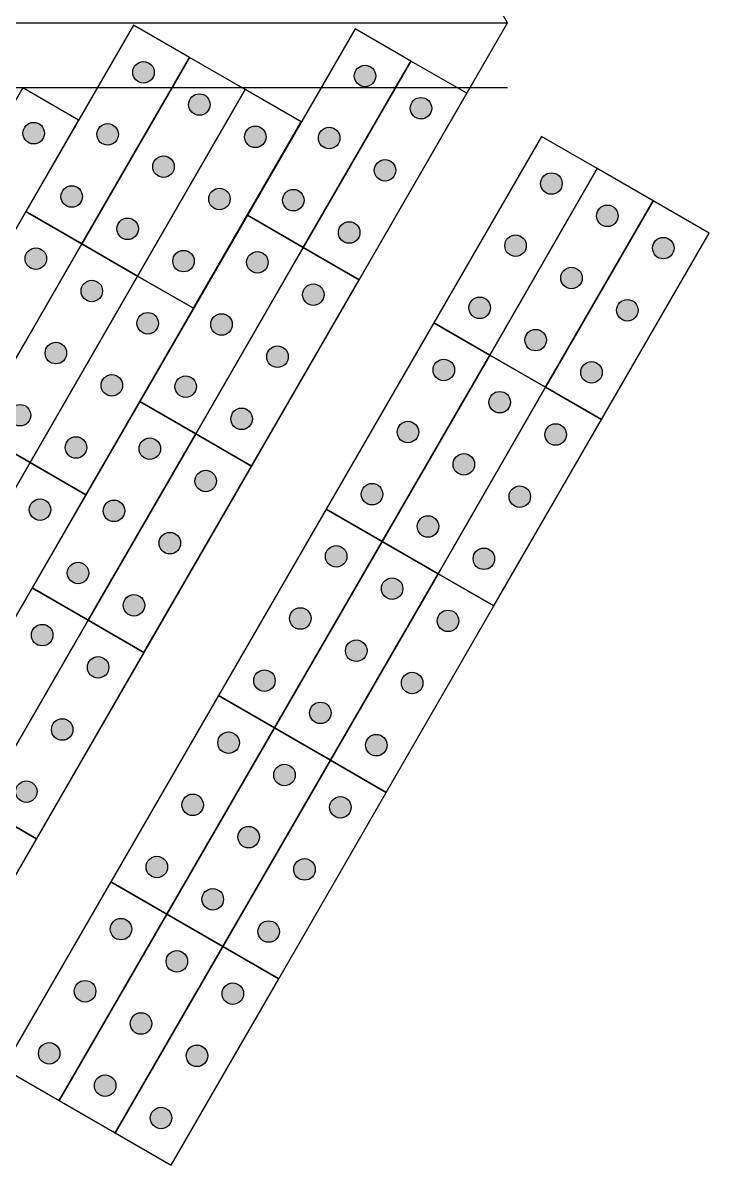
# Model space of a CAD drawing. Header units: millimetres. Extents: x 1388 to 8110, y -1425 to 5021.
# Drawn here: x 2892.9 to 3052.3, y -885.5 to -620.1 of the extents above; entities that cross this region are included whole.
import ezdxf

# ---------------------------------------------------------------- set-up
doc = ezdxf.new("R2010")
doc.units = ezdxf.units.MM

msp = doc.modelspace()

# ---------------------------------------------------------------- hatches: boundary and pattern name
at = {"true_color": 0xf1eb1f}
h = msp.add_hatch(color=2, dxfattribs=at)
h.dxf.hatch_style = 1
h.paths.add_polyline_path([(2923.432, -631.63, 1), (2918.432, -631.63, 1)])
h = msp.add_hatch(color=2, dxfattribs=at)
h.dxf.hatch_style = 1
h.paths.add_polyline_path([(2974.903, -632.479, 1), (2969.903, -632.479, 1)])
h = msp.add_hatch(color=2, dxfattribs=at)
h.dxf.hatch_style = 1
h.paths.add_polyline_path([(2936.423, -639.13, 1), (2931.423, -639.13, 1)])
h = msp.add_hatch(color=2, dxfattribs=at)
h.dxf.hatch_style = 1
h.paths.add_polyline_path([(2987.894, -639.979, 1), (2982.894, -639.979, 1)])
h = msp.add_hatch(color=2, dxfattribs=at)
h.dxf.hatch_style = 1
h.paths.add_polyline_path([(2897.942, -645.78, 1), (2892.942, -645.78, 1)])
h = msp.add_hatch(color=2, dxfattribs=at)
h.dxf.hatch_style = 1
h.paths.add_polyline_path([(2915.099, -646.064, 1), (2910.099, -646.064, 1)])
h = msp.add_hatch(color=2, dxfattribs=at)
h.dxf.hatch_style = 1
h.paths.add_polyline_path([(2949.413, -646.63, 1), (2944.413, -646.63, 1)])
h = msp.add_hatch(color=2, dxfattribs=at)
h.dxf.hatch_style = 1
h.paths.add_polyline_path([(2966.57, -646.913, 1), (2961.57, -646.913, 1)])
h = msp.add_hatch(color=2, dxfattribs=at)
h.dxf.hatch_style = 1
h.paths.add_polyline_path([(2928.089, -653.564, 1), (2923.089, -653.564, 1)])
h = msp.add_hatch(color=2, dxfattribs=at)
h.dxf.hatch_style = 1
h.paths.add_polyline_path([(2979.56, -654.413, 1), (2974.56, -654.413, 1)])
h = msp.add_hatch(color=2, dxfattribs=at)
h.dxf.hatch_style = 1
h.paths.add_polyline_path([(3018.205, -657.479, 1), (3013.205, -657.479, 1)])
h = msp.add_hatch(color=2, dxfattribs=at)
h.dxf.hatch_style = 1
h.paths.add_polyline_path([(2906.766, -660.497, 1), (2901.766, -660.497, 1)])
h = msp.add_hatch(color=2, dxfattribs=at)
h.dxf.hatch_style = 1
h.paths.add_polyline_path([(2941.08, -661.064, 1), (2936.08, -661.064, 1)])
h = msp.add_hatch(color=2, dxfattribs=at)
h.dxf.hatch_style = 1
h.paths.add_polyline_path([(2958.237, -661.347, 1), (2953.237, -661.347, 1)])
h = msp.add_hatch(color=2, dxfattribs=at)
h.dxf.hatch_style = 1
h.paths.add_polyline_path([(3031.195, -664.979, 1), (3026.195, -664.979, 1)])
h = msp.add_hatch(color=2, dxfattribs=at)
h.dxf.hatch_style = 1
h.paths.add_polyline_path([(2919.756, -667.997, 1), (2914.756, -667.997, 1)])
h = msp.add_hatch(color=2, dxfattribs=at)
h.dxf.hatch_style = 1
h.paths.add_polyline_path([(2971.227, -668.847, 1), (2966.227, -668.847, 1)])
h = msp.add_hatch(color=2, dxfattribs=at)
h.dxf.hatch_style = 1
h.paths.add_polyline_path([(3009.871, -671.913, 1), (3004.871, -671.913, 1)])
h = msp.add_hatch(color=2, dxfattribs=at)
h.dxf.hatch_style = 1
h.paths.add_polyline_path([(3044.185, -672.479, 1), (3039.185, -672.479, 1)])
h = msp.add_hatch(color=2, dxfattribs=at)
h.dxf.hatch_style = 1
h.paths.add_polyline_path([(2898.432, -674.931, 1), (2893.432, -674.931, 1)])
h = msp.add_hatch(color=2, dxfattribs=at)
h.dxf.hatch_style = 1
h.paths.add_polyline_path([(2932.746, -675.497, 1), (2927.746, -675.497, 1)])
h = msp.add_hatch(color=2, dxfattribs=at)
h.dxf.hatch_style = 1
h.paths.add_polyline_path([(2949.903, -675.78, 1), (2944.903, -675.78, 1)])
h = msp.add_hatch(color=2, dxfattribs=at)
h.dxf.hatch_style = 1
h.paths.add_polyline_path([(3022.862, -679.413, 1), (3017.862, -679.413, 1)])
h = msp.add_hatch(color=2, dxfattribs=at)
h.dxf.hatch_style = 1
h.paths.add_polyline_path([(2911.423, -682.431, 1), (2906.423, -682.431, 1)])
h = msp.add_hatch(color=2, dxfattribs=at)
h.dxf.hatch_style = 1
h.paths.add_polyline_path([(2962.894, -683.28, 1), (2957.894, -683.28, 1)])
h = msp.add_hatch(color=2, dxfattribs=at)
h.dxf.hatch_style = 1
h.paths.add_polyline_path([(3001.538, -686.347, 1), (2996.538, -686.347, 1)])
h = msp.add_hatch(color=2, dxfattribs=at)
h.dxf.hatch_style = 1
h.paths.add_polyline_path([(3035.852, -686.913, 1), (3030.852, -686.913, 1)])
h = msp.add_hatch(color=2, dxfattribs=at)
h.dxf.hatch_style = 1
h.paths.add_polyline_path([(2924.413, -689.931, 1), (2919.413, -689.931, 1)])
h = msp.add_hatch(color=2, dxfattribs=at)
h.dxf.hatch_style = 1
h.paths.add_polyline_path([(2941.57, -690.214, 1), (2936.57, -690.214, 1)])
h = msp.add_hatch(color=2, dxfattribs=at)
h.dxf.hatch_style = 1
h.paths.add_polyline_path([(3014.528, -693.847, 1), (3009.528, -693.847, 1)])
h = msp.add_hatch(color=2, dxfattribs=at)
h.dxf.hatch_style = 1
h.paths.add_polyline_path([(2903.089, -696.865, 1), (2898.089, -696.865, 1)])
h = msp.add_hatch(color=2, dxfattribs=at)
h.dxf.hatch_style = 1
h.paths.add_polyline_path([(2954.56, -697.714, 1), (2949.56, -697.714, 1)])
h = msp.add_hatch(color=2, dxfattribs=at)
h.dxf.hatch_style = 1
h.paths.add_polyline_path([(2993.205, -700.78, 1), (2988.205, -700.78, 1)])
h = msp.add_hatch(color=2, dxfattribs=at)
h.dxf.hatch_style = 1
h.paths.add_polyline_path([(3027.519, -701.347, 1), (3022.519, -701.347, 1)])
h = msp.add_hatch(color=2, dxfattribs=at)
h.dxf.hatch_style = 1
h.paths.add_polyline_path([(2916.08, -704.365, 1), (2911.08, -704.365, 1)])
h = msp.add_hatch(color=2, dxfattribs=at)
h.dxf.hatch_style = 1
h.paths.add_polyline_path([(2933.237, -704.648, 1), (2928.237, -704.648, 1)])
h = msp.add_hatch(color=2, dxfattribs=at)
h.dxf.hatch_style = 1
h.paths.add_polyline_path([(3006.195, -708.28, 1), (3001.195, -708.28, 1)])
h = msp.add_hatch(color=2, dxfattribs=at)
h.dxf.hatch_style = 1
h.paths.add_polyline_path([(2894.756, -711.299, 1), (2889.756, -711.299, 1)])
h = msp.add_hatch(color=2, dxfattribs=at)
h.dxf.hatch_style = 1
h.paths.add_polyline_path([(2946.227, -712.148, 1), (2941.227, -712.148, 1)])
h = msp.add_hatch(color=2, dxfattribs=at)
h.dxf.hatch_style = 1
h.paths.add_polyline_path([(2984.871, -715.214, 1), (2979.871, -715.214, 1)])
h = msp.add_hatch(color=2, dxfattribs=at)
h.dxf.hatch_style = 1
h.paths.add_polyline_path([(3019.185, -715.78, 1), (3014.185, -715.78, 1)])
h = msp.add_hatch(color=2, dxfattribs=at)
h.dxf.hatch_style = 1
h.paths.add_polyline_path([(2907.746, -718.799, 1), (2902.746, -718.799, 1)])
h = msp.add_hatch(color=2, dxfattribs=at)
h.dxf.hatch_style = 1
h.paths.add_polyline_path([(2924.903, -719.082, 1), (2919.903, -719.082, 1)])
h = msp.add_hatch(color=2, dxfattribs=at)
h.dxf.hatch_style = 1
h.paths.add_polyline_path([(2997.862, -722.714, 1), (2992.862, -722.714, 1)])
h = msp.add_hatch(color=2, dxfattribs=at)
h.dxf.hatch_style = 1
h.paths.add_polyline_path([(2937.894, -726.582, 1), (2932.894, -726.582, 1)])
h = msp.add_hatch(color=2, dxfattribs=at)
h.dxf.hatch_style = 1
h.paths.add_polyline_path([(2976.538, -729.648, 1), (2971.538, -729.648, 1)])
h = msp.add_hatch(color=2, dxfattribs=at)
h.dxf.hatch_style = 1
h.paths.add_polyline_path([(3010.852, -730.214, 1), (3005.852, -730.214, 1)])
h = msp.add_hatch(color=2, dxfattribs=at)
h.dxf.hatch_style = 1
h.paths.add_polyline_path([(2899.413, -733.232, 1), (2894.413, -733.232, 1)])
h = msp.add_hatch(color=2, dxfattribs=at)
h.dxf.hatch_style = 1
h.paths.add_polyline_path([(2916.57, -733.515, 1), (2911.57, -733.515, 1)])
h = msp.add_hatch(color=2, dxfattribs=at)
h.dxf.hatch_style = 1
h.paths.add_polyline_path([(2989.528, -737.148, 1), (2984.528, -737.148, 1)])
h = msp.add_hatch(color=2, dxfattribs=at)
h.dxf.hatch_style = 1
h.paths.add_polyline_path([(2929.56, -741.015, 1), (2924.56, -741.015, 1)])
h = msp.add_hatch(color=2, dxfattribs=at)
h.dxf.hatch_style = 1
h.paths.add_polyline_path([(2968.205, -744.082, 1), (2963.205, -744.082, 1)])
h = msp.add_hatch(color=2, dxfattribs=at)
h.dxf.hatch_style = 1
h.paths.add_polyline_path([(3002.519, -744.648, 1), (2997.519, -744.648, 1)])
h = msp.add_hatch(color=2, dxfattribs=at)
h.dxf.hatch_style = 1
h.paths.add_polyline_path([(2908.237, -747.949, 1), (2903.237, -747.949, 1)])
h = msp.add_hatch(color=2, dxfattribs=at)
h.dxf.hatch_style = 1
h.paths.add_polyline_path([(2981.195, -751.582, 1), (2976.195, -751.582, 1)])
h = msp.add_hatch(color=2, dxfattribs=at)
h.dxf.hatch_style = 1
h.paths.add_polyline_path([(2921.227, -755.449, 1), (2916.227, -755.449, 1)])
h = msp.add_hatch(color=2, dxfattribs=at)
h.dxf.hatch_style = 1
h.paths.add_polyline_path([(2959.871, -758.515, 1), (2954.871, -758.515, 1)])
h = msp.add_hatch(color=2, dxfattribs=at)
h.dxf.hatch_style = 1
h.paths.add_polyline_path([(2994.185, -759.082, 1), (2989.185, -759.082, 1)])
h = msp.add_hatch(color=2, dxfattribs=at)
h.dxf.hatch_style = 1
h.paths.add_polyline_path([(2899.903, -762.383, 1), (2894.903, -762.383, 1)])
h = msp.add_hatch(color=2, dxfattribs=at)
h.dxf.hatch_style = 1
h.paths.add_polyline_path([(2972.862, -766.015, 1), (2967.862, -766.015, 1)])
h = msp.add_hatch(color=2, dxfattribs=at)
h.dxf.hatch_style = 1
h.paths.add_polyline_path([(2912.894, -769.883, 1), (2907.894, -769.883, 1)])
h = msp.add_hatch(color=2, dxfattribs=at)
h.dxf.hatch_style = 1
h.paths.add_polyline_path([(2951.538, -772.949, 1), (2946.538, -772.949, 1)])
h = msp.add_hatch(color=2, dxfattribs=at)
h.dxf.hatch_style = 1
h.paths.add_polyline_path([(2985.852, -773.515, 1), (2980.852, -773.515, 1)])
h = msp.add_hatch(color=2, dxfattribs=at)
h.dxf.hatch_style = 1
h.paths.add_polyline_path([(2964.528, -780.449, 1), (2959.528, -780.449, 1)])
h = msp.add_hatch(color=2, dxfattribs=at)
h.dxf.hatch_style = 1
h.paths.add_polyline_path([(2904.56, -784.317, 1), (2899.56, -784.317, 1)])
h = msp.add_hatch(color=2, dxfattribs=at)
h.dxf.hatch_style = 1
h.paths.add_polyline_path([(2943.205, -787.383, 1), (2938.205, -787.383, 1)])
h = msp.add_hatch(color=2, dxfattribs=at)
h.dxf.hatch_style = 1
h.paths.add_polyline_path([(2977.519, -787.949, 1), (2972.519, -787.949, 1)])
h = msp.add_hatch(color=2, dxfattribs=at)
h.dxf.hatch_style = 1
h.paths.add_polyline_path([(2956.195, -794.883, 1), (2951.195, -794.883, 1)])
h = msp.add_hatch(color=2, dxfattribs=at)
h.dxf.hatch_style = 1
h.paths.add_polyline_path([(2896.227, -798.75, 1), (2891.227, -798.75, 1)])
h = msp.add_hatch(color=2, dxfattribs=at)
h.dxf.hatch_style = 1
h.paths.add_polyline_path([(2934.871, -801.817, 1), (2929.871, -801.817, 1)])
h = msp.add_hatch(color=2, dxfattribs=at)
h.dxf.hatch_style = 1
h.paths.add_polyline_path([(2969.185, -802.383, 1), (2964.185, -802.383, 1)])
h = msp.add_hatch(color=2, dxfattribs=at)
h.dxf.hatch_style = 1
h.paths.add_polyline_path([(2947.862, -809.317, 1), (2942.862, -809.317, 1)])
h = msp.add_hatch(color=2, dxfattribs=at)
h.dxf.hatch_style = 1
h.paths.add_polyline_path([(2926.538, -816.25, 1), (2921.538, -816.25, 1)])
h = msp.add_hatch(color=2, dxfattribs=at)
h.dxf.hatch_style = 1
h.paths.add_polyline_path([(2960.852, -816.817, 1), (2955.852, -816.817, 1)])
h = msp.add_hatch(color=2, dxfattribs=at)
h.dxf.hatch_style = 1
h.paths.add_polyline_path([(2939.528, -823.75, 1), (2934.528, -823.75, 1)])
h = msp.add_hatch(color=2, dxfattribs=at)
h.dxf.hatch_style = 1
h.paths.add_polyline_path([(2918.205, -830.684, 1), (2913.205, -830.684, 1)])
h = msp.add_hatch(color=2, dxfattribs=at)
h.dxf.hatch_style = 1
h.paths.add_polyline_path([(2952.519, -831.25, 1), (2947.519, -831.25, 1)])
h = msp.add_hatch(color=2, dxfattribs=at)
h.dxf.hatch_style = 1
h.paths.add_polyline_path([(2931.195, -838.184, 1), (2926.195, -838.184, 1)])
h = msp.add_hatch(color=2, dxfattribs=at)
h.dxf.hatch_style = 1
h.paths.add_polyline_path([(2909.871, -845.118, 1), (2904.871, -845.118, 1)])
h = msp.add_hatch(color=2, dxfattribs=at)
h.dxf.hatch_style = 1
h.paths.add_polyline_path([(2944.185, -845.684, 1), (2939.185, -845.684, 1)])
h = msp.add_hatch(color=2, dxfattribs=at)
h.dxf.hatch_style = 1
h.paths.add_polyline_path([(2922.862, -852.618, 1), (2917.862, -852.618, 1)])
h = msp.add_hatch(color=2, dxfattribs=at)
h.dxf.hatch_style = 1
h.paths.add_polyline_path([(2901.538, -859.552, 1), (2896.538, -859.552, 1)])
h = msp.add_hatch(color=2, dxfattribs=at)
h.dxf.hatch_style = 1
h.paths.add_polyline_path([(2935.852, -860.118, 1), (2930.852, -860.118, 1)])
h = msp.add_hatch(color=2, dxfattribs=at)
h.dxf.hatch_style = 1
h.paths.add_polyline_path([(2914.528, -867.052, 1), (2909.528, -867.052, 1)])
h = msp.add_hatch(color=2, dxfattribs=at)
h.dxf.hatch_style = 1
h.paths.add_polyline_path([(2927.519, -874.552, 1), (2922.519, -874.552, 1)])

# ---------------------------------------------------------------- linework, layer by layer
for p, q in [((2832.286, -620.169), (3005.491, -620.169)), ((2832.286, -635.169), (3005.491, -635.169))]:
    msp.add_line(p, q)
for points in [[(2572.479, -370.169), (2428.141, -620.169), (2572.479, -870.169), (2861.154, -870.169), (3005.491, -620.169), (2861.154, -370.169)], [(2906.594, -671.464), (2931.594, -628.163), (2918.604, -620.663), (2893.604, -663.964)], [(2958.065, -672.314), (2983.065, -629.012), (2970.075, -621.512), (2945.075, -664.814)], [(2919.584, -678.964), (2944.584, -635.663), (2931.594, -628.163), (2906.594, -671.464)], [(2971.056, -679.814), (2996.056, -636.512), (2983.065, -629.012), (2958.065, -672.314)], [(2880.871, -686.018), (2905.871, -642.717), (2892.88, -635.217), (2867.88, -678.518)], [(2932.575, -686.464), (2957.575, -643.163), (2944.584, -635.663), (2919.584, -678.964)], [(3001.366, -697.314), (3026.366, -654.012), (3013.376, -646.512), (2988.376, -689.814)], [(3014.357, -704.814), (3039.357, -661.512), (3026.366, -654.012), (3001.366, -697.314)], [(3027.347, -712.314), (3052.347, -669.012), (3039.357, -661.512), (3014.357, -704.814)], [(2881.594, -714.765), (2906.594, -671.464), (2893.604, -663.964), (2868.604, -707.265)], [(2933.065, -715.615), (2958.065, -672.314), (2945.075, -664.814), (2920.075, -708.115)], [(2894.584, -722.265), (2919.584, -678.964), (2906.594, -671.464), (2881.594, -714.765)], [(2946.056, -723.115), (2971.056, -679.814), (2958.065, -672.314), (2933.065, -715.615)], [(2907.575, -729.765), (2932.575, -686.464), (2919.584, -678.964), (2894.584, -722.265)], [(2976.366, -740.615), (3001.366, -697.314), (2988.376, -689.814), (2963.376, -733.115)], [(2989.357, -748.115), (3014.357, -704.814), (3001.366, -697.314), (2976.366, -740.615)], [(3002.347, -755.615), (3027.347, -712.314), (3014.357, -704.814), (2989.357, -748.115)], [(2908.065, -758.916), (2933.065, -715.615), (2920.075, -708.115), (2895.075, -751.416)], [(2869.584, -765.567), (2894.584, -722.265), (2881.594, -714.765), (2856.594, -758.067)], [(2921.056, -766.416), (2946.056, -723.115), (2933.065, -715.615), (2908.065, -758.916)], [(2882.575, -773.067), (2907.575, -729.765), (2894.584, -722.265), (2869.584, -765.567)], [(2951.366, -783.916), (2976.366, -740.615), (2963.376, -733.115), (2938.376, -776.416)], [(2964.357, -791.416), (2989.357, -748.115), (2976.366, -740.615), (2951.366, -783.916)], [(2977.347, -798.916), (3002.347, -755.615), (2989.357, -748.115), (2964.357, -791.416)], [(2883.065, -802.217), (2908.065, -758.916), (2895.075, -751.416), (2870.075, -794.717)], [(2896.056, -809.717), (2921.056, -766.416), (2908.065, -758.916), (2883.065, -802.217)], [(2926.366, -827.217), (2951.366, -783.916), (2938.376, -776.416), (2913.376, -819.717)], [(2939.357, -834.717), (2964.357, -791.416), (2951.366, -783.916), (2926.366, -827.217)], [(2952.347, -842.217), (2977.347, -798.916), (2964.357, -791.416), (2939.357, -834.717)], [(2871.056, -853.019), (2896.056, -809.717), (2883.065, -802.217), (2858.065, -845.519)], [(2901.366, -870.519), (2926.366, -827.217), (2913.376, -819.717), (2888.376, -863.019)], [(2914.357, -878.019), (2939.357, -834.717), (2926.366, -827.217), (2901.366, -870.519)], [(2927.347, -885.519), (2952.347, -842.217), (2939.357, -834.717), (2914.357, -878.019)]]:
    msp.add_lwpolyline(points, close=True)
at = {"color": 2, "true_color": 0xf1eb1f}
for centre in [(2920.932, -631.63), (2972.403, -632.479), (2933.923, -639.13), (2985.394, -639.979), (2895.442, -645.78), (2912.599, -646.064), (2946.913, -646.63), (2964.07, -646.913), (2925.589, -653.564), (2977.06, -654.413), (3015.705, -657.479), (2904.266, -660.497), (2938.58, -661.064), (2955.737, -661.347), (3028.695, -664.979), (2917.256, -667.997), (2968.727, -668.847), (3007.371, -671.913), (3041.685, -672.479), (2895.932, -674.931), (2930.246, -675.497), (2947.403, -675.78), (3020.362, -679.413), (2908.923, -682.431), (2960.394, -683.28), (2999.038, -686.347), (3033.352, -686.913), (2921.913, -689.931), (2939.07, -690.214), (3012.028, -693.847), (2900.589, -696.865), (2952.06, -697.714), (2990.705, -700.78), (3025.019, -701.347), (2913.58, -704.365), (2930.737, -704.648), (3003.695, -708.28), (2892.256, -711.299), (2943.727, -712.148), (2982.371, -715.214), (3016.685, -715.78), (2905.246, -718.799), (2922.403, -719.082), (2995.362, -722.714), (2935.394, -726.582), (2974.038, -729.648), (3008.352, -730.214), (2896.913, -733.232), (2914.07, -733.515), (2987.028, -737.148), (2927.06, -741.015), (2965.705, -744.082), (3000.019, -744.648), (2905.737, -747.949), (2978.695, -751.582), (2918.727, -755.449), (2957.371, -758.515), (2991.685, -759.082), (2897.403, -762.383), (2970.362, -766.015), (2910.394, -769.883), (2949.038, -772.949), (2983.352, -773.515), (2962.028, -780.449), (2902.06, -784.317), (2940.705, -787.383), (2975.019, -787.949), (2953.695, -794.883), (2893.727, -798.75), (2932.371, -801.817), (2966.685, -802.383), (2945.362, -809.317), (2924.038, -816.25), (2958.352, -816.817), (2937.028, -823.75), (2915.705, -830.684), (2950.019, -831.25), (2928.695, -838.184), (2907.371, -845.118), (2941.685, -845.684), (2920.362, -852.618), (2899.038, -859.552), (2933.352, -860.118), (2912.028, -867.052), (2925.019, -874.552)]:
    msp.add_circle(centre, 2.5, dxfattribs=at)

doc.saveas('drawing.dxf')
